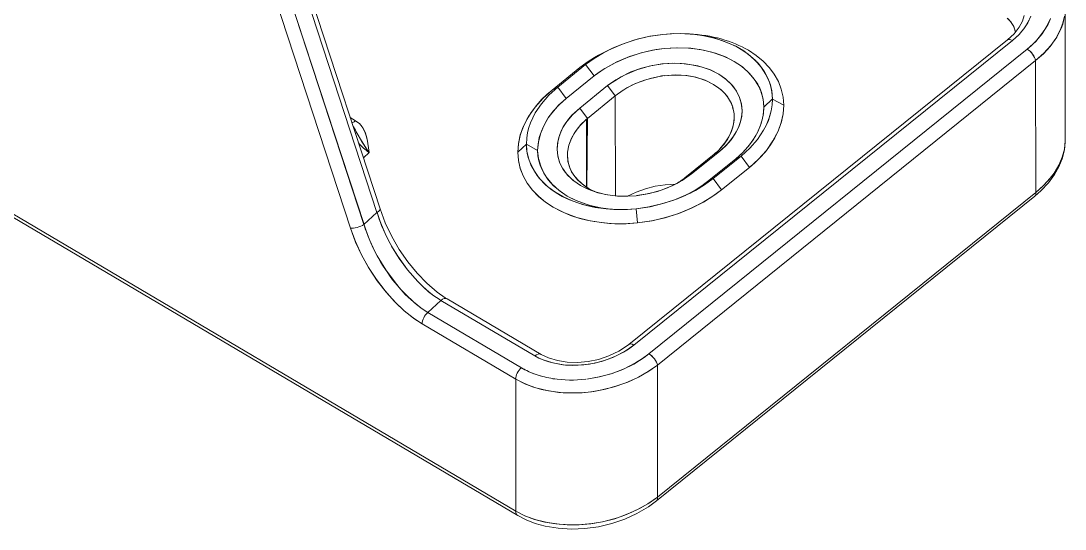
# Model space of a CAD drawing. Header units: inches. Extents: x 47316 to 59086, y 3141 to 11743.
# Drawn here: x 52923.77 to 52949.32, y 10062.53 to 10074.97 of the extents above; entities that cross this region are included whole.
import ezdxf

# ---------------------------------------------------------------- set-up
doc = ezdxf.new("R2010")
doc.units = ezdxf.units.IN
doc.header["$MEASUREMENT"] = 0

msp = doc.modelspace()

# ---------------------------------------------------------------- linework, layer by layer
at = {"color": 0, "lineweight": 15}
for p, q in [((52932.479, 10070.282), (52926.196, 10089.521)), ((52932.479, 10070.282), (52926.196, 10089.52)), ((52932.555, 10070.367), (52926.272, 10089.605)), ((52931.832, 10069.892), (52925.517, 10089.226)), ((52931.832, 10069.892), (52925.517, 10089.226)), ((52932.163, 10069.984), (52925.848, 10089.318)), ((52932.162, 10069.984), (52925.848, 10089.318)), ((52948.272, 10074.967), (52948.314, 10075.106)), ((52948.48, 10075.083), (52948.408, 10074.927)), ((52949.263, 10074.913), (52949.303, 10075.089)), ((52949.317, 10075.266), (52949.318, 10072.035)), ((52947.995, 10074.938), (52947.902, 10075.041)), ((52947.98, 10074.958), (52947.923, 10075.021)), ((52948.059, 10074.831), (52947.98, 10074.958)), ((52948.063, 10074.823), (52947.995, 10074.938)), ((52948.104, 10074.693), (52948.059, 10074.831)), ((52948.104, 10074.693), (52948.063, 10074.823)), ((52948.073, 10074.658), (52948.194, 10074.816)), ((52948.194, 10074.816), (52948.272, 10074.967)), ((52948.336, 10074.812), (52948.197, 10074.642)), ((52948.408, 10074.927), (52948.31, 10074.775)), ((52948.442, 10074.996), (52948.336, 10074.812)), ((52948.754, 10074.655), (52948.873, 10074.84)), ((52948.84, 10074.783), (52948.901, 10074.893)), ((52948.873, 10074.84), (52948.961, 10075.031)), ((52948.901, 10074.893), (52948.95, 10075.003)), ((52949.198, 10074.74), (52949.263, 10074.913)), ((52949.219, 10074.785), (52949.258, 10074.894)), ((52949.258, 10074.894), (52949.288, 10075.004)), ((52939.127, 10074.588), (52938.788, 10074.505)), ((52939.158, 10074.594), (52938.849, 10074.522)), ((52939.473, 10074.641), (52939.127, 10074.588)), ((52939.473, 10074.641), (52939.158, 10074.594)), ((52939.743, 10074.659), (52939.473, 10074.641)), ((52939.684, 10074.657), (52939.473, 10074.641)), ((52939.895, 10074.661), (52939.684, 10074.657)), ((52940.013, 10074.658), (52939.743, 10074.659)), ((52940.197, 10074.645), (52939.895, 10074.661)), ((52940.277, 10074.637), (52940.013, 10074.658)), ((52940.124, 10074.652), (52940.039, 10074.657)), ((52940.492, 10074.604), (52940.197, 10074.645)), ((52940.481, 10074.606), (52940.277, 10074.637)), ((52940.698, 10074.559), (52940.481, 10074.606)), ((52940.776, 10074.537), (52940.492, 10074.604)), ((52940.906, 10074.497), (52940.698, 10074.559)), ((52947.909, 10074.504), (52948.073, 10074.658)), ((52948.197, 10074.642), (52948.03, 10074.489)), ((52948.182, 10074.627), (52948.03, 10074.489)), ((52948.31, 10074.775), (52948.182, 10074.627)), ((52948.598, 10074.47), (52948.768, 10074.675)), ((52948.608, 10074.481), (52948.754, 10074.655)), ((52948.768, 10074.675), (52948.84, 10074.783)), ((52948.97, 10074.368), (52949.112, 10074.572)), ((52949.089, 10074.538), (52949.198, 10074.74)), ((52949.112, 10074.572), (52949.219, 10074.785)), ((52938.262, 10074.31), (52938.023, 10074.19)), ((52938.46, 10074.394), (52938.147, 10074.255)), ((52938.193, 10074.278), (52938.268, 10074.312)), ((52938.549, 10074.428), (52938.262, 10074.31)), ((52938.788, 10074.505), (52938.46, 10074.394)), ((52938.849, 10074.522), (52938.549, 10074.428)), ((52947.909, 10074.504), (52938.644, 10067.048)), ((52938.764, 10067.033), (52948.03, 10074.489)), ((52938.764, 10067.033), (52948.03, 10074.489)), ((52939.222, 10074.254), (52939.505, 10074.296)), ((52939.311, 10074.27), (52939.505, 10074.296)), ((52939.505, 10074.296), (52939.834, 10074.314)), ((52939.505, 10074.296), (52939.803, 10074.314)), ((52939.803, 10074.314), (52940.1, 10074.305)), ((52939.834, 10074.314), (52940.158, 10074.3)), ((52940.1, 10074.305), (52940.39, 10074.27)), ((52940.158, 10074.3), (52940.47, 10074.255)), ((52941.044, 10074.446), (52940.776, 10074.537)), ((52941.107, 10074.42), (52940.906, 10074.497)), ((52941.258, 10074.349), (52941.044, 10074.446)), ((52941.282, 10074.336), (52941.107, 10074.42)), ((52941.454, 10074.234), (52941.258, 10074.349)), ((52941.431, 10074.249), (52941.282, 10074.336)), ((52948.39, 10074.28), (52948.598, 10074.47)), ((52948.785, 10074.167), (52948.95, 10074.346)), ((52948.797, 10074.178), (52948.97, 10074.368)), ((52948.95, 10074.346), (52949.089, 10074.538)), ((52937.854, 10074.09), (52937.586, 10073.9)), ((52937.796, 10074.053), (52937.586, 10073.9)), ((52938.023, 10074.19), (52937.796, 10074.053)), ((52938.147, 10074.255), (52937.854, 10074.09)), ((52938.323, 10073.955), (52938.624, 10074.085)), ((52938.346, 10073.966), (52938.656, 10074.097)), ((52938.624, 10074.085), (52938.942, 10074.189)), ((52938.656, 10074.097), (52938.979, 10074.199)), ((52938.942, 10074.189), (52939.222, 10074.254)), ((52938.979, 10074.199), (52939.311, 10074.27)), ((52939.136, 10066.818), (52948.39, 10074.28)), ((52939.136, 10066.818), (52948.39, 10074.28)), ((52940.39, 10074.27), (52940.671, 10074.208)), ((52940.47, 10074.255), (52940.764, 10074.18)), ((52940.671, 10074.208), (52940.937, 10074.119)), ((52940.764, 10074.18), (52941.004, 10074.09)), ((52940.937, 10074.119), (52941.084, 10074.054)), ((52941.004, 10074.09), (52941.223, 10073.979)), ((52941.084, 10074.054), (52941.223, 10073.979)), ((52941.56, 10074.158), (52941.431, 10074.249)), ((52941.631, 10074.101), (52941.454, 10074.234)), ((52941.733, 10074.009), (52941.56, 10074.158)), ((52941.758, 10074.126), (52941.567, 10074.252)), ((52941.756, 10074.127), (52941.567, 10074.252)), ((52941.813, 10073.924), (52941.631, 10074.101)), ((52941.926, 10073.986), (52941.756, 10074.127)), ((52941.928, 10073.985), (52941.758, 10074.126)), ((52948.596, 10074.002), (52948.797, 10074.178)), ((52948.596, 10074.002), (52948.785, 10074.167)), ((52937.446, 10073.826), (52936.764, 10073.276)), ((52937.446, 10073.826), (52936.764, 10073.276)), ((52936.904, 10073.35), (52937.586, 10073.9)), ((52936.904, 10073.35), (52937.586, 10073.9)), ((52937.586, 10073.9), (52937.446, 10073.826)), ((52937.586, 10073.9), (52937.446, 10073.826)), ((52937.586, 10073.9), (52937.792, 10073.622)), ((52937.586, 10073.9), (52937.792, 10073.622)), ((52937.792, 10073.622), (52938.043, 10073.8)), ((52937.92, 10073.718), (52938.056, 10073.808)), ((52938.043, 10073.8), (52938.323, 10073.955)), ((52938.056, 10073.808), (52938.346, 10073.966)), ((52938.949, 10073.812), (52938.695, 10073.72)), ((52939.141, 10073.863), (52938.837, 10073.774)), ((52939.212, 10073.879), (52938.949, 10073.812)), ((52939.454, 10073.917), (52939.141, 10073.863)), ((52939.48, 10073.92), (52939.212, 10073.879)), ((52948.596, 10074.002), (52939.342, 10066.54)), ((52948.596, 10074.002), (52939.342, 10066.54)), ((52939.48, 10073.92), (52939.454, 10073.917)), ((52939.708, 10073.934), (52939.48, 10073.92)), ((52939.759, 10073.934), (52939.48, 10073.92)), ((52939.934, 10073.928), (52939.708, 10073.934)), ((52940.033, 10073.919), (52939.759, 10073.934)), ((52940.178, 10073.899), (52939.934, 10073.928)), ((52940.328, 10073.869), (52940.033, 10073.919)), ((52940.414, 10073.847), (52940.178, 10073.899)), ((52940.513, 10073.817), (52940.328, 10073.869)), ((52940.638, 10073.771), (52940.414, 10073.847)), ((52940.63, 10073.774), (52940.513, 10073.817)), ((52941.223, 10073.979), (52941.401, 10073.86)), ((52941.223, 10073.979), (52941.423, 10073.843)), ((52941.401, 10073.86), (52941.557, 10073.725)), ((52941.423, 10073.843), (52941.595, 10073.686)), ((52941.879, 10073.842), (52941.733, 10074.009)), ((52941.89, 10073.827), (52941.813, 10073.924)), ((52941.997, 10073.662), (52941.879, 10073.842)), ((52941.959, 10073.727), (52941.89, 10073.827)), ((52942.076, 10073.83), (52941.926, 10073.986)), ((52942.076, 10073.831), (52941.928, 10073.985)), ((52942.201, 10073.663), (52942.076, 10073.831)), ((52942.203, 10073.66), (52942.076, 10073.83)), ((52948.596, 10074.002), (52948.597, 10070.771)), ((52948.596, 10074.002), (52948.597, 10070.771)), ((52937.11, 10073.073), (52937.792, 10073.622)), ((52937.11, 10073.073), (52937.792, 10073.622)), ((52937.792, 10073.622), (52937.92, 10073.718)), ((52938.325, 10073.529), (52938.124, 10073.385)), ((52938.454, 10073.605), (52938.231, 10073.466)), ((52938.55, 10073.654), (52938.325, 10073.529)), ((52938.695, 10073.72), (52938.454, 10073.605)), ((52938.837, 10073.774), (52938.55, 10073.654)), ((52939.082, 10073.54), (52938.802, 10073.437)), ((52939.198, 10073.572), (52939.026, 10073.523)), ((52939.383, 10073.611), (52939.082, 10073.54)), ((52939.383, 10073.611), (52939.198, 10073.572)), ((52939.78, 10073.647), (52939.508, 10073.629)), ((52939.717, 10073.645), (52939.508, 10073.629)), ((52939.925, 10073.643), (52939.717, 10073.645)), ((52940.04, 10073.633), (52939.78, 10073.647)), ((52940.058, 10073.631), (52939.925, 10073.643)), ((52940.28, 10073.59), (52940.04, 10073.633)), ((52940.238, 10073.6), (52940.058, 10073.631)), ((52940.403, 10073.555), (52940.238, 10073.6)), ((52940.507, 10073.518), (52940.28, 10073.59)), ((52940.561, 10073.495), (52940.403, 10073.555)), ((52940.844, 10073.669), (52940.63, 10073.774)), ((52940.844, 10073.669), (52940.638, 10073.771)), ((52941.007, 10073.556), (52940.844, 10073.669)), ((52941.028, 10073.539), (52940.844, 10073.669)), ((52941.147, 10073.425), (52941.007, 10073.556)), ((52941.18, 10073.388), (52941.028, 10073.539)), ((52941.557, 10073.725), (52941.688, 10073.577)), ((52941.595, 10073.686), (52941.737, 10073.51)), ((52941.688, 10073.577), (52941.795, 10073.418)), ((52942.044, 10073.569), (52941.959, 10073.727)), ((52942.085, 10073.469), (52941.997, 10073.662)), ((52942.106, 10073.404), (52942.044, 10073.569)), ((52942.301, 10073.486), (52942.201, 10073.663)), ((52942.302, 10073.484), (52942.203, 10073.66)), ((52936.764, 10073.276), (52936.544, 10073.077)), ((52936.764, 10073.276), (52936.637, 10073.166)), ((52936.904, 10073.35), (52936.689, 10073.154)), ((52936.904, 10073.35), (52936.689, 10073.154)), ((52936.904, 10073.35), (52936.764, 10073.276)), ((52936.904, 10073.35), (52936.764, 10073.276)), ((52936.904, 10073.35), (52937.11, 10073.073)), ((52936.904, 10073.35), (52937.11, 10073.073)), ((52937.442, 10072.836), (52938.124, 10073.385)), ((52937.442, 10072.836), (52938.124, 10073.385)), ((52938.231, 10073.466), (52938.124, 10073.385)), ((52938.311, 10073.133), (52938.124, 10073.385)), ((52938.311, 10073.133), (52938.124, 10073.385)), ((52938.502, 10073.273), (52938.311, 10073.133)), ((52938.595, 10073.331), (52938.4, 10073.203)), ((52938.713, 10073.394), (52938.502, 10073.273)), ((52938.802, 10073.437), (52938.595, 10073.331)), ((52938.869, 10073.465), (52938.713, 10073.394)), ((52939.026, 10073.523), (52938.869, 10073.465)), ((52940.714, 10073.416), (52940.507, 10073.518)), ((52940.714, 10073.416), (52940.561, 10073.495)), ((52940.848, 10073.326), (52940.714, 10073.416)), ((52940.813, 10073.352), (52940.714, 10073.416)), ((52940.903, 10073.281), (52940.813, 10073.352)), ((52940.925, 10073.261), (52940.848, 10073.326)), ((52940.983, 10073.203), (52940.903, 10073.281)), ((52941.261, 10073.277), (52941.147, 10073.425)), ((52941.279, 10073.248), (52941.18, 10073.388)), ((52941.344, 10073.12), (52941.261, 10073.277)), ((52941.737, 10073.51), (52941.845, 10073.32)), ((52941.795, 10073.418), (52941.874, 10073.249)), ((52941.845, 10073.32), (52941.885, 10073.219)), ((52942.139, 10073.267), (52942.085, 10073.469)), ((52942.144, 10073.233), (52942.106, 10073.404)), ((52942.374, 10073.299), (52942.301, 10073.486)), ((52942.374, 10073.299), (52942.302, 10073.484)), ((52942.419, 10073.106), (52942.374, 10073.299)), ((52942.419, 10073.105), (52942.374, 10073.299)), ((52936.544, 10073.077), (52936.351, 10072.861)), ((52936.518, 10073.051), (52936.376, 10072.892)), ((52936.689, 10073.154), (52936.504, 10072.943)), ((52936.689, 10073.154), (52936.505, 10072.942)), ((52936.637, 10073.166), (52936.518, 10073.051)), ((52936.923, 10072.904), (52937.11, 10073.073)), ((52936.944, 10072.925), (52937.11, 10073.073)), ((52938.311, 10073.133), (52937.63, 10072.584)), ((52938.311, 10073.133), (52937.63, 10072.584)), ((52938.4, 10073.203), (52938.311, 10073.133)), ((52938.32, 10070.686), (52938.311, 10073.133)), ((52938.32, 10070.686), (52938.311, 10073.133)), ((52940.995, 10073.19), (52940.925, 10073.261)), ((52941.054, 10073.118), (52940.983, 10073.203)), ((52941.056, 10073.114), (52940.995, 10073.19)), ((52941.131, 10072.991), (52941.054, 10073.118)), ((52941.108, 10073.033), (52941.056, 10073.114)), ((52941.151, 10072.948), (52941.108, 10073.033)), ((52941.352, 10073.099), (52941.279, 10073.248)), ((52941.395, 10072.953), (52941.344, 10073.12)), ((52941.397, 10072.942), (52941.352, 10073.099)), ((52941.874, 10073.249), (52941.929, 10073.058)), ((52941.885, 10073.219), (52941.916, 10073.117)), ((52941.916, 10073.117), (52941.94, 10072.989)), ((52941.929, 10073.058), (52941.948, 10072.86)), ((52942.158, 10073.06), (52941.948, 10072.86)), ((52942.158, 10073.059), (52941.948, 10072.859)), ((52942.158, 10073.058), (52942.139, 10073.267)), ((52942.158, 10073.058), (52942.144, 10073.233)), ((52942.15, 10072.913), (52942.158, 10073.058)), ((52942.15, 10072.913), (52942.158, 10073.058)), ((52942.158, 10073.058), (52942.434, 10072.907)), ((52942.158, 10073.058), (52942.434, 10072.907)), ((52942.434, 10072.907), (52942.419, 10073.106)), ((52942.434, 10072.907), (52942.419, 10073.105)), ((52936.351, 10072.861), (52936.19, 10072.629)), ((52936.376, 10072.892), (52936.252, 10072.726)), ((52936.504, 10072.943), (52936.354, 10072.718)), ((52936.505, 10072.942), (52936.355, 10072.717)), ((52936.67, 10072.594), (52936.797, 10072.765)), ((52936.763, 10072.722), (52936.923, 10072.904)), ((52936.797, 10072.765), (52936.944, 10072.925)), ((52937.442, 10072.836), (52937.251, 10072.659)), ((52937.442, 10072.836), (52937.254, 10072.662)), ((52937.63, 10072.584), (52937.442, 10072.836)), ((52937.63, 10072.584), (52937.442, 10072.836)), ((52941.184, 10072.86), (52941.131, 10072.991)), ((52941.184, 10072.86), (52941.151, 10072.948)), ((52941.414, 10072.779), (52941.395, 10072.953)), ((52941.414, 10072.779), (52941.397, 10072.942)), ((52941.404, 10072.638), (52941.414, 10072.779)), ((52941.409, 10072.678), (52941.414, 10072.779)), ((52941.948, 10072.86), (52941.931, 10072.657)), ((52941.948, 10072.86), (52941.938, 10072.704)), ((52941.94, 10072.989), (52941.948, 10072.859)), ((52942.096, 10072.65), (52942.126, 10072.768)), ((52942.096, 10072.651), (52942.126, 10072.768)), ((52942.126, 10072.768), (52942.15, 10072.913)), ((52942.126, 10072.768), (52942.15, 10072.913)), ((52942.418, 10072.698), (52942.434, 10072.907)), ((52942.418, 10072.694), (52942.434, 10072.907)), ((52931.824, 10072.605), (52931.958, 10072.526)), ((52931.824, 10072.605), (52931.958, 10072.526)), ((52931.941, 10072.514), (52931.958, 10072.526)), ((52931.958, 10072.526), (52932.051, 10072.457)), ((52931.958, 10072.526), (52932.06, 10072.448)), ((52936.147, 10072.556), (52936.053, 10072.36)), ((52936.122, 10072.509), (52936.064, 10072.386)), ((52936.19, 10072.629), (52936.122, 10072.509)), ((52936.252, 10072.726), (52936.147, 10072.556)), ((52936.291, 10072.598), (52936.238, 10072.477)), ((52936.291, 10072.597), (52936.238, 10072.475)), ((52936.354, 10072.718), (52936.291, 10072.598)), ((52936.355, 10072.717), (52936.291, 10072.597)), ((52936.56, 10072.403), (52936.67, 10072.594)), ((52936.61, 10072.496), (52936.681, 10072.611)), ((52936.681, 10072.611), (52936.763, 10072.722)), ((52937.168, 10072.563), (52937.094, 10072.461)), ((52937.254, 10072.662), (52937.102, 10072.474)), ((52937.251, 10072.659), (52937.168, 10072.563)), ((52937.584, 10072.544), (52937.443, 10072.402)), ((52937.584, 10072.544), (52937.472, 10072.434)), ((52937.604, 10072.562), (52937.584, 10072.544)), ((52937.604, 10072.562), (52937.584, 10072.545)), ((52937.63, 10072.584), (52937.604, 10072.562)), ((52937.63, 10072.584), (52937.604, 10072.562)), ((52937.61, 10070.896), (52937.604, 10072.562)), ((52937.61, 10070.896), (52937.604, 10072.562)), ((52937.619, 10070.89), (52937.63, 10072.584)), ((52937.619, 10070.89), (52937.63, 10072.584)), ((52941.188, 10072.371), (52941.218, 10072.542)), ((52941.211, 10072.485), (52941.221, 10072.624)), ((52941.218, 10072.542), (52941.221, 10072.624)), ((52941.368, 10072.481), (52941.394, 10072.583)), ((52941.374, 10072.498), (52941.404, 10072.638)), ((52941.394, 10072.583), (52941.409, 10072.678)), ((52941.908, 10072.547), (52941.858, 10072.391)), ((52941.931, 10072.657), (52941.881, 10072.455)), ((52941.938, 10072.704), (52941.908, 10072.547)), ((52942.002, 10072.411), (52942.055, 10072.533)), ((52942.003, 10072.413), (52942.056, 10072.534)), ((52942.055, 10072.533), (52942.096, 10072.65)), ((52942.056, 10072.534), (52942.096, 10072.651)), ((52942.371, 10072.482), (52942.418, 10072.694)), ((52942.376, 10072.498), (52942.418, 10072.698)), ((52931.908, 10072.378), (52931.884, 10072.422)), ((52931.995, 10072.215), (52931.907, 10072.379)), ((52932.051, 10072.457), (52932.122, 10072.375)), ((52932.06, 10072.448), (52932.136, 10072.353)), ((52932.122, 10072.375), (52932.186, 10072.258)), ((52932.136, 10072.353), (52932.19, 10072.249)), ((52932.186, 10072.258), (52932.227, 10072.134)), ((52936.053, 10072.36), (52935.984, 10072.162)), ((52936.064, 10072.386), (52935.988, 10072.178)), ((52936.198, 10072.36), (52936.167, 10072.242)), ((52936.198, 10072.359), (52936.167, 10072.242)), ((52936.238, 10072.477), (52936.198, 10072.36)), ((52936.238, 10072.475), (52936.198, 10072.359)), ((52936.452, 10072.112), (52936.502, 10072.269)), ((52936.479, 10072.205), (52936.56, 10072.403)), ((52936.502, 10072.269), (52936.551, 10072.383)), ((52936.551, 10072.383), (52936.61, 10072.496)), ((52936.989, 10072.275), (52936.936, 10072.139)), ((52937.03, 10072.357), (52936.977, 10072.25)), ((52937.04, 10072.375), (52936.989, 10072.275)), ((52937.094, 10072.461), (52937.03, 10072.357)), ((52937.102, 10072.474), (52937.04, 10072.375)), ((52937.327, 10072.252), (52937.237, 10072.092)), ((52937.378, 10072.323), (52937.304, 10072.215)), ((52937.443, 10072.402), (52937.327, 10072.252)), ((52937.472, 10072.434), (52937.378, 10072.323)), ((52941.133, 10072.218), (52941.181, 10072.349)), ((52941.146, 10072.249), (52941.188, 10072.371)), ((52941.181, 10072.349), (52941.211, 10072.485)), ((52941.207, 10072.149), (52941.271, 10072.253)), ((52941.251, 10072.218), (52941.332, 10072.38)), ((52941.271, 10072.253), (52941.324, 10072.36)), ((52941.324, 10072.36), (52941.374, 10072.498)), ((52941.332, 10072.38), (52941.368, 10072.481)), ((52941.799, 10072.256), (52941.689, 10072.065)), ((52941.809, 10072.276), (52941.75, 10072.163)), ((52941.789, 10072.068), (52941.94, 10072.293)), ((52941.789, 10072.067), (52941.939, 10072.292)), ((52941.881, 10072.455), (52941.799, 10072.256)), ((52941.858, 10072.391), (52941.809, 10072.276)), ((52941.939, 10072.292), (52942.002, 10072.411)), ((52941.94, 10072.293), (52942.003, 10072.413)), ((52942.17, 10072.03), (52942.296, 10072.274)), ((52942.213, 10072.104), (52942.307, 10072.299)), ((52942.296, 10072.274), (52942.371, 10072.482)), ((52942.307, 10072.299), (52942.376, 10072.498)), ((52932.098, 10072.031), (52931.995, 10072.215)), ((52932.102, 10072.024), (52931.996, 10072.216)), ((52932.243, 10071.812), (52932.098, 10072.031)), ((52932.242, 10071.812), (52932.102, 10072.024)), ((52932.19, 10072.249), (52932.225, 10072.14)), ((52932.225, 10072.14), (52932.242, 10072.067)), ((52932.227, 10072.134), (52932.25, 10072.023)), ((52932.242, 10072.067), (52932.266, 10071.917)), ((52932.25, 10072.023), (52932.29, 10071.752)), ((52935.984, 10072.162), (52935.941, 10071.962)), ((52935.988, 10072.178), (52935.942, 10071.966)), ((52936.144, 10072.097), (52936.136, 10071.953)), ((52936.144, 10072.097), (52936.136, 10071.953)), ((52936.167, 10072.242), (52936.144, 10072.097)), ((52936.167, 10072.242), (52936.144, 10072.097)), ((52936.412, 10071.8), (52936.429, 10072.003)), ((52936.422, 10071.956), (52936.452, 10072.112)), ((52936.429, 10072.003), (52936.479, 10072.205)), ((52936.902, 10072.002), (52936.887, 10071.831)), ((52936.927, 10072.112), (52936.897, 10071.972)), ((52936.936, 10072.139), (52936.902, 10072.002)), ((52936.977, 10072.25), (52936.927, 10072.112)), ((52937.237, 10072.092), (52937.175, 10071.925)), ((52937.241, 10072.1), (52937.177, 10071.93)), ((52937.304, 10072.215), (52937.241, 10072.1)), ((52940.974, 10071.956), (52941.063, 10072.086)), ((52940.993, 10071.982), (52941.091, 10072.134)), ((52941.013, 10071.913), (52941.144, 10072.062)), ((52941.05, 10071.951), (52941.133, 10072.048)), ((52941.063, 10072.086), (52941.133, 10072.218)), ((52941.091, 10072.134), (52941.146, 10072.249)), ((52941.133, 10072.048), (52941.207, 10072.149)), ((52941.144, 10072.062), (52941.251, 10072.218)), ((52941.689, 10072.065), (52941.563, 10071.895)), ((52941.678, 10072.049), (52941.597, 10071.937)), ((52941.605, 10071.856), (52941.789, 10072.068)), ((52941.605, 10071.856), (52941.789, 10072.067)), ((52941.75, 10072.163), (52941.678, 10072.049)), ((52942.009, 10071.799), (52942.17, 10072.03)), ((52942.108, 10071.934), (52942.213, 10072.104)), ((52949.318, 10072.035), (52949.299, 10071.833)), ((52949.318, 10072.035), (52949.299, 10071.817)), ((52949.318, 10072.035), (52949.307, 10071.878)), ((52932.29, 10071.752), (52932.147, 10071.617)), ((52932.29, 10071.752), (52932.147, 10071.617)), ((52932.29, 10071.752), (52932.243, 10071.812)), ((52932.266, 10071.917), (52932.29, 10071.752)), ((52935.942, 10071.966), (52935.926, 10071.753)), ((52935.941, 10071.962), (52935.926, 10071.753)), ((52936.136, 10071.953), (52935.926, 10071.753)), ((52936.136, 10071.953), (52935.926, 10071.753)), ((52935.926, 10071.753), (52935.941, 10071.554)), ((52935.926, 10071.753), (52935.941, 10071.554)), ((52936.136, 10071.953), (52936.149, 10071.779)), ((52936.136, 10071.952), (52936.141, 10071.841)), ((52936.136, 10071.951), (52936.412, 10071.8)), ((52936.136, 10071.951), (52936.412, 10071.8)), ((52936.141, 10071.841), (52936.157, 10071.731)), ((52936.149, 10071.779), (52936.187, 10071.609)), ((52936.412, 10071.8), (52936.422, 10071.956)), ((52936.431, 10071.602), (52936.412, 10071.8)), ((52936.42, 10071.67), (52936.412, 10071.8)), ((52936.897, 10071.972), (52936.887, 10071.831)), ((52936.887, 10071.831), (52936.906, 10071.658)), ((52936.887, 10071.831), (52936.903, 10071.669)), ((52937.177, 10071.93), (52937.144, 10071.756)), ((52937.175, 10071.925), (52937.144, 10071.756)), ((52940.859, 10071.775), (52940.177, 10071.225)), ((52940.859, 10071.775), (52940.177, 10071.225)), ((52940.732, 10071.707), (52940.837, 10071.763)), ((52940.732, 10071.707), (52940.837, 10071.763)), ((52940.837, 10071.763), (52940.859, 10071.775)), ((52940.837, 10071.763), (52940.859, 10071.775)), ((52940.859, 10071.775), (52941.05, 10071.951)), ((52940.859, 10071.775), (52941.013, 10071.913)), ((52940.865, 10071.831), (52940.993, 10071.982)), ((52940.865, 10071.831), (52940.974, 10071.956)), ((52941.437, 10071.756), (52941.25, 10071.587)), ((52941.39, 10071.66), (52941.605, 10071.856)), ((52941.39, 10071.66), (52941.605, 10071.856)), ((52941.563, 10071.895), (52941.416, 10071.735)), ((52941.597, 10071.937), (52941.437, 10071.756)), ((52941.816, 10071.583), (52942.009, 10071.799)), ((52941.842, 10071.609), (52941.984, 10071.768)), ((52941.984, 10071.768), (52942.108, 10071.934)), ((52949.299, 10071.817), (52949.243, 10071.593)), ((52949.299, 10071.833), (52949.247, 10071.631)), ((52949.307, 10071.878), (52949.276, 10071.721)), ((52935.941, 10071.554), (52935.986, 10071.36)), ((52935.941, 10071.554), (52935.986, 10071.361)), ((52936.157, 10071.731), (52936.183, 10071.622)), ((52936.183, 10071.622), (52936.218, 10071.516)), ((52936.187, 10071.609), (52936.248, 10071.445)), ((52936.218, 10071.516), (52936.317, 10071.312)), ((52936.444, 10071.543), (52936.42, 10071.67)), ((52936.486, 10071.41), (52936.431, 10071.602)), ((52936.475, 10071.44), (52936.444, 10071.543)), ((52936.903, 10071.669), (52936.949, 10071.512)), ((52936.906, 10071.658), (52936.957, 10071.491)), ((52936.949, 10071.512), (52937.022, 10071.362)), ((52936.957, 10071.491), (52937.04, 10071.334)), ((52937.141, 10071.672), (52937.158, 10071.509)), ((52937.141, 10071.672), (52937.154, 10071.529)), ((52937.154, 10071.529), (52937.189, 10071.399)), ((52937.158, 10071.509), (52937.208, 10071.351)), ((52940.05, 10071.157), (52940.732, 10071.707)), ((52940.05, 10071.157), (52940.732, 10071.707)), ((52941.25, 10071.587), (52940.568, 10071.037)), ((52941.25, 10071.587), (52940.568, 10071.037)), ((52941.39, 10071.66), (52940.708, 10071.111)), ((52941.39, 10071.66), (52940.708, 10071.111)), ((52941.416, 10071.735), (52941.25, 10071.587)), ((52941.39, 10071.66), (52941.25, 10071.587)), ((52941.39, 10071.66), (52941.25, 10071.587)), ((52941.39, 10071.66), (52941.596, 10071.383)), ((52941.39, 10071.66), (52941.596, 10071.383)), ((52941.596, 10071.383), (52941.816, 10071.583)), ((52941.596, 10071.383), (52941.723, 10071.494)), ((52941.723, 10071.494), (52941.842, 10071.609)), ((52949.247, 10071.631), (52949.162, 10071.435)), ((52949.243, 10071.593), (52949.162, 10071.396)), ((52949.224, 10071.565), (52949.174, 10071.453)), ((52949.276, 10071.721), (52949.224, 10071.565)), ((52935.986, 10071.361), (52936.058, 10071.175)), ((52935.986, 10071.36), (52936.059, 10071.174)), ((52936.248, 10071.445), (52936.332, 10071.288)), ((52936.317, 10071.312), (52936.451, 10071.122)), ((52936.332, 10071.288), (52936.4, 10071.188)), ((52936.515, 10071.34), (52936.475, 10071.44)), ((52936.565, 10071.242), (52936.486, 10071.41)), ((52936.623, 10071.149), (52936.515, 10071.34)), ((52936.671, 10071.082), (52936.565, 10071.242)), ((52937.022, 10071.362), (52937.121, 10071.223)), ((52937.04, 10071.334), (52937.154, 10071.185)), ((52937.189, 10071.399), (52937.243, 10071.277)), ((52937.208, 10071.351), (52937.289, 10071.202)), ((52937.243, 10071.277), (52937.321, 10071.157)), ((52940.914, 10070.834), (52941.596, 10071.383)), ((52940.914, 10070.834), (52941.596, 10071.383)), ((52949.049, 10071.246), (52948.918, 10071.077)), ((52949.113, 10071.343), (52949.039, 10071.229)), ((52949.162, 10071.435), (52949.049, 10071.246)), ((52949.162, 10071.396), (52949.058, 10071.211)), ((52949.174, 10071.453), (52949.113, 10071.343)), ((52935.874, 10062.968), (52921.956, 10071.2)), ((52935.874, 10062.968), (52921.956, 10071.2)), ((52935.923, 10062.858), (52922.005, 10071.09)), ((52936.058, 10071.175), (52936.157, 10070.999)), ((52936.059, 10071.174), (52936.159, 10070.996)), ((52936.157, 10070.999), (52936.284, 10070.829)), ((52936.159, 10070.996), (52936.284, 10070.828)), ((52936.4, 10071.188), (52936.476, 10071.092)), ((52936.451, 10071.122), (52936.616, 10070.949)), ((52936.476, 10071.092), (52936.654, 10070.916)), ((52936.765, 10070.974), (52936.623, 10071.149)), ((52936.803, 10070.934), (52936.671, 10071.082)), ((52936.937, 10070.817), (52936.765, 10070.974)), ((52937.121, 10071.223), (52937.272, 10071.072)), ((52937.154, 10071.185), (52937.294, 10071.054)), ((52937.272, 10071.072), (52937.457, 10070.941)), ((52937.289, 10071.202), (52937.399, 10071.067)), ((52937.294, 10071.054), (52937.457, 10070.941)), ((52937.321, 10071.157), (52937.388, 10071.079)), ((52937.388, 10071.079), (52937.508, 10070.969)), ((52937.399, 10071.067), (52937.556, 10070.933)), ((52939.591, 10070.884), (52939.82, 10070.991)), ((52939.699, 10070.932), (52939.951, 10071.065)), ((52939.82, 10070.991), (52940.008, 10071.101)), ((52939.951, 10071.065), (52940.178, 10071.225)), ((52940.008, 10071.101), (52940.177, 10071.225)), ((52940.05, 10071.157), (52940.177, 10071.225)), ((52940.051, 10071.157), (52940.178, 10071.225)), ((52940.44, 10070.92), (52940.708, 10071.111)), ((52940.497, 10070.958), (52940.708, 10071.111)), ((52940.708, 10071.111), (52940.568, 10071.037)), ((52940.708, 10071.111), (52940.568, 10071.037)), ((52940.708, 10071.111), (52940.914, 10070.834)), ((52940.708, 10071.111), (52940.914, 10070.834)), ((52948.909, 10071.007), (52948.72, 10070.807)), ((52948.918, 10071.077), (52948.767, 10070.918)), ((52948.955, 10071.118), (52948.788, 10070.938)), ((52949.058, 10071.211), (52948.909, 10071.007)), ((52949.039, 10071.229), (52948.955, 10071.118)), ((52936.284, 10070.829), (52936.433, 10070.673)), ((52936.284, 10070.828), (52936.432, 10070.675)), ((52936.616, 10070.949), (52936.736, 10070.85)), ((52936.654, 10070.916), (52936.829, 10070.783)), ((52936.736, 10070.85), (52936.865, 10070.76)), ((52936.959, 10070.8), (52936.803, 10070.934)), ((52936.829, 10070.783), (52937.024, 10070.668)), ((52936.865, 10070.76), (52937.015, 10070.672)), ((52937.137, 10070.68), (52936.937, 10070.817)), ((52937.137, 10070.68), (52936.959, 10070.8)), ((52937.457, 10070.941), (52937.663, 10070.84)), ((52937.457, 10070.941), (52937.622, 10070.857)), ((52937.508, 10070.969), (52937.646, 10070.874)), ((52937.556, 10070.933), (52937.646, 10070.874)), ((52937.622, 10070.857), (52937.85, 10070.774)), ((52937.663, 10070.84), (52937.887, 10070.763)), ((52937.85, 10070.774), (52938.072, 10070.72)), ((52937.887, 10070.763), (52938.123, 10070.711)), ((52938.072, 10070.72), (52938.246, 10070.693)), ((52938.824, 10070.78), (52938.609, 10070.677)), ((52938.823, 10070.779), (52938.609, 10070.677)), ((52938.821, 10070.69), (52939.148, 10070.744)), ((52939.05, 10070.861), (52938.823, 10070.779)), ((52939.051, 10070.861), (52938.824, 10070.78)), ((52938.837, 10070.692), (52939.095, 10070.733)), ((52939.289, 10070.921), (52939.05, 10070.861)), ((52939.289, 10070.921), (52939.051, 10070.861)), ((52939.095, 10070.733), (52939.348, 10070.797)), ((52939.148, 10070.744), (52939.43, 10070.824)), ((52939.533, 10070.957), (52939.289, 10070.921)), ((52939.532, 10070.957), (52939.289, 10070.921)), ((52948.597, 10070.771), (52939.342, 10063.309)), ((52948.597, 10070.771), (52939.342, 10063.309)), ((52939.348, 10070.797), (52939.591, 10070.884)), ((52939.43, 10070.824), (52939.699, 10070.932)), ((52939.776, 10070.969), (52939.532, 10070.957)), ((52939.776, 10070.969), (52939.533, 10070.957)), ((52939.834, 10070.615), (52940.147, 10070.755)), ((52940.032, 10070.701), (52940.271, 10070.821)), ((52940.147, 10070.755), (52940.44, 10070.92)), ((52940.271, 10070.821), (52940.497, 10070.958)), ((52940.698, 10070.676), (52940.914, 10070.834)), ((52940.748, 10070.71), (52940.914, 10070.834)), ((52948.72, 10070.807), (52948.577, 10070.682)), ((52948.788, 10070.938), (52948.597, 10070.771)), ((52948.767, 10070.918), (52948.597, 10070.771)), ((52936.432, 10070.675), (52936.602, 10070.534)), ((52936.433, 10070.673), (52936.604, 10070.532)), ((52936.602, 10070.534), (52936.792, 10070.408)), ((52936.604, 10070.532), (52936.792, 10070.408)), ((52937.015, 10070.672), (52937.19, 10070.589)), ((52937.024, 10070.668), (52937.237, 10070.569)), ((52937.356, 10070.569), (52937.137, 10070.68)), ((52937.261, 10070.613), (52937.137, 10070.68)), ((52937.19, 10070.589), (52937.393, 10070.512)), ((52937.237, 10070.569), (52937.508, 10070.476)), ((52937.391, 10070.554), (52937.261, 10070.613)), ((52937.596, 10070.479), (52937.356, 10070.569)), ((52937.668, 10070.458), (52937.391, 10070.554)), ((52937.393, 10070.512), (52937.603, 10070.451)), ((52937.508, 10070.476), (52937.796, 10070.408)), ((52937.753, 10070.435), (52937.596, 10070.479)), ((52938.123, 10070.711), (52938.367, 10070.682)), ((52938.246, 10070.693), (52938.425, 10070.679)), ((52938.367, 10070.682), (52938.593, 10070.677)), ((52938.425, 10070.679), (52938.622, 10070.677)), ((52938.593, 10070.677), (52938.821, 10070.69)), ((52938.622, 10070.677), (52938.821, 10070.69)), ((52938.821, 10070.69), (52938.837, 10070.692)), ((52939.136, 10070.416), (52939.445, 10070.488)), ((52939.167, 10070.421), (52939.506, 10070.504)), ((52948.577, 10070.682), (52939.323, 10063.22)), ((52939.445, 10070.488), (52939.745, 10070.583)), ((52939.506, 10070.504), (52939.834, 10070.615)), ((52939.745, 10070.583), (52940.032, 10070.701)), ((52939.951, 10070.664), (52939.931, 10070.655)), ((52939.951, 10070.664), (52939.931, 10070.655)), ((52939.951, 10070.664), (52940.027, 10070.699)), ((52940.168, 10070.382), (52940.467, 10070.534)), ((52940.173, 10070.384), (52940.465, 10070.533)), ((52940.465, 10070.533), (52940.698, 10070.676)), ((52940.467, 10070.534), (52940.748, 10070.71)), ((52932.162, 10069.984), (52932.479, 10070.282)), ((52932.162, 10069.984), (52932.479, 10070.282)), ((52932.592, 10069.964), (52932.481, 10070.275)), ((52932.534, 10070.116), (52932.481, 10070.275)), ((52932.555, 10070.367), (52932.684, 10070.025)), ((52936.792, 10070.408), (52937.067, 10070.268)), ((52936.792, 10070.408), (52936.996, 10070.3)), ((52936.996, 10070.3), (52937.213, 10070.209)), ((52937.067, 10070.268), (52937.369, 10070.156)), ((52937.213, 10070.209), (52937.441, 10070.135)), ((52937.603, 10070.451), (52937.817, 10070.405)), ((52937.96, 10070.391), (52937.668, 10070.458)), ((52937.916, 10070.399), (52937.753, 10070.435)), ((52937.796, 10070.408), (52938.094, 10070.366)), ((52937.817, 10070.405), (52938.02, 10070.374)), ((52938.088, 10070.372), (52937.916, 10070.399)), ((52938.263, 10070.354), (52937.96, 10070.391)), ((52938.02, 10070.374), (52938.283, 10070.353)), ((52938.263, 10070.354), (52938.088, 10070.372)), ((52938.094, 10070.366), (52938.399, 10070.35)), ((52938.283, 10070.353), (52938.551, 10070.351)), ((52938.399, 10070.35), (52938.61, 10070.354)), ((52938.551, 10070.351), (52938.821, 10070.369)), ((52938.61, 10070.354), (52938.821, 10070.369)), ((52938.821, 10070.369), (52939.167, 10070.421)), ((52938.821, 10070.369), (52939.136, 10070.416)), ((52938.821, 10070.369), (52938.857, 10070.025)), ((52938.821, 10070.369), (52938.857, 10070.025)), ((52939.529, 10070.152), (52939.854, 10070.254)), ((52939.542, 10070.155), (52939.864, 10070.258)), ((52939.854, 10070.254), (52940.168, 10070.382)), ((52939.864, 10070.258), (52940.173, 10070.384)), ((52932.164, 10069.978), (52932.229, 10069.785)), ((52932.672, 10069.779), (52932.534, 10070.116)), ((52932.677, 10069.767), (52932.592, 10069.964)), ((52932.684, 10070.025), (52932.842, 10069.691)), ((52937.369, 10070.156), (52937.693, 10070.074)), ((52937.441, 10070.135), (52937.618, 10070.091)), ((52937.618, 10070.091), (52937.798, 10070.055)), ((52937.693, 10070.074), (52938.035, 10070.022)), ((52937.798, 10070.055), (52938.168, 10070.011)), ((52938.035, 10070.022), (52938.304, 10070.004)), ((52938.168, 10070.011), (52938.511, 10070.003)), ((52938.304, 10070.004), (52938.579, 10070.005)), ((52938.511, 10070.003), (52938.857, 10070.025)), ((52938.579, 10070.005), (52938.857, 10070.025)), ((52938.857, 10070.025), (52939.21, 10070.078)), ((52938.857, 10070.025), (52939.196, 10070.075)), ((52939.196, 10070.075), (52939.529, 10070.152)), ((52939.21, 10070.078), (52939.542, 10070.155)), ((52931.832, 10069.892), (52931.953, 10069.566)), ((52931.832, 10069.892), (52931.958, 10069.554)), ((52932.229, 10069.785), (52932.304, 10069.596)), ((52932.838, 10069.458), (52932.672, 10069.779)), ((52932.772, 10069.575), (52932.677, 10069.767)), ((52931.953, 10069.566), (52932.101, 10069.245)), ((52931.958, 10069.554), (52932.111, 10069.225)), ((52932.304, 10069.596), (52932.391, 10069.405)), ((52932.875, 10069.389), (52932.772, 10069.575)), ((52933.024, 10069.156), (52932.838, 10069.458)), ((52932.842, 10069.691), (52933.027, 10069.371)), ((52932.101, 10069.245), (52932.274, 10068.933)), ((52932.111, 10069.225), (52932.288, 10068.909)), ((52932.391, 10069.405), (52932.487, 10069.219)), ((52932.487, 10069.219), (52932.697, 10068.871)), ((52932.987, 10069.21), (52932.875, 10069.389)), ((52933.226, 10068.877), (52932.987, 10069.21)), ((52933.027, 10069.371), (52933.235, 10069.069)), ((52932.274, 10068.933), (52932.467, 10068.636)), ((52933.227, 10068.879), (52933.024, 10069.156)), ((52933.235, 10069.069), (52933.461, 10068.792)), ((52932.288, 10068.909), (52932.487, 10068.608)), ((52932.697, 10068.871), (52932.93, 10068.555)), ((52933.481, 10068.586), (52933.226, 10068.877)), ((52933.481, 10068.588), (52933.227, 10068.879)), ((52933.461, 10068.792), (52933.701, 10068.545)), ((52932.467, 10068.636), (52932.678, 10068.359)), ((52932.487, 10068.608), (52932.706, 10068.325)), ((52932.926, 10068.554), (52933.173, 10068.275)), ((52932.93, 10068.555), (52933.059, 10068.402)), ((52932.999, 10068.466), (52933.008, 10068.46)), ((52932.999, 10068.466), (52933.008, 10068.46)), ((52933.613, 10068.457), (52933.481, 10068.588)), ((52933.613, 10068.456), (52933.481, 10068.586)), ((52933.746, 10068.34), (52933.613, 10068.457)), ((52933.745, 10068.34), (52933.613, 10068.456)), ((52933.701, 10068.545), (52933.951, 10068.332)), ((52932.678, 10068.359), (52932.904, 10068.105)), ((52932.706, 10068.325), (52932.944, 10068.064)), ((52933.059, 10068.402), (52933.192, 10068.26)), ((52933.157, 10068.291), (52933.167, 10068.286)), ((52933.173, 10068.275), (52933.306, 10068.147)), ((52933.192, 10068.26), (52933.371, 10068.092)), ((52933.875, 10068.239), (52933.745, 10068.34)), ((52933.875, 10068.239), (52933.746, 10068.34)), ((52934.001, 10068.153), (52933.875, 10068.239)), ((52934.001, 10068.153), (52933.875, 10068.239)), ((52933.951, 10068.332), (52934.151, 10068.193)), ((52934.151, 10068.193), (52934.2, 10068.163)), ((52936.498, 10066.804), (52934.2, 10068.163)), ((52932.904, 10068.105), (52933.141, 10067.878)), ((52932.944, 10068.064), (52933.148, 10067.872)), ((52933.306, 10068.147), (52933.444, 10068.029)), ((52933.371, 10068.092), (52933.55, 10067.947)), ((52933.444, 10068.029), (52933.583, 10067.923)), ((52933.55, 10067.947), (52933.726, 10067.83)), ((52933.583, 10067.923), (52933.726, 10067.83)), ((52934.042, 10068.128), (52933.726, 10067.83)), ((52934.042, 10068.128), (52933.726, 10067.83)), ((52934.042, 10068.128), (52934.001, 10068.153)), ((52934.042, 10068.128), (52934.001, 10068.153)), ((52936.34, 10066.768), (52934.042, 10068.128)), ((52936.34, 10066.768), (52934.042, 10068.128)), ((52933.141, 10067.878), (52933.386, 10067.683)), ((52933.148, 10067.872), (52933.362, 10067.7)), ((52933.362, 10067.7), (52933.585, 10067.553)), ((52933.386, 10067.683), (52933.585, 10067.553)), ((52933.726, 10067.83), (52936.014, 10066.476)), ((52933.726, 10067.83), (52936.014, 10066.476)), ((52933.585, 10067.553), (52935.874, 10066.199)), ((52933.585, 10067.553), (52935.874, 10066.199)), ((52938.398, 10066.883), (52938.587, 10067.005)), ((52938.513, 10066.861), (52938.633, 10066.936)), ((52938.553, 10066.885), (52938.764, 10067.033)), ((52938.587, 10067.005), (52938.644, 10067.048)), ((52938.633, 10066.936), (52938.764, 10067.033)), ((52936.34, 10066.768), (52936.446, 10066.712)), ((52936.34, 10066.768), (52936.442, 10066.714)), ((52936.442, 10066.714), (52936.55, 10066.667)), ((52936.446, 10066.712), (52936.56, 10066.663)), ((52936.498, 10066.804), (52936.681, 10066.716)), ((52936.55, 10066.667), (52936.781, 10066.595)), ((52936.56, 10066.663), (52936.687, 10066.62)), ((52936.681, 10066.716), (52936.896, 10066.651)), ((52936.896, 10066.651), (52937.133, 10066.614)), ((52937.644, 10066.629), (52937.901, 10066.683)), ((52937.68, 10066.568), (52937.971, 10066.633)), ((52937.81, 10066.593), (52938.072, 10066.664)), ((52937.901, 10066.683), (52938.155, 10066.768)), ((52937.971, 10066.633), (52938.252, 10066.732)), ((52938.072, 10066.664), (52938.32, 10066.762)), ((52938.155, 10066.768), (52938.398, 10066.883)), ((52938.252, 10066.732), (52938.513, 10066.861)), ((52938.32, 10066.762), (52938.553, 10066.885)), ((52938.763, 10066.569), (52939.014, 10066.725)), ((52938.806, 10066.594), (52938.978, 10066.701)), ((52938.978, 10066.701), (52939.136, 10066.818)), ((52939.014, 10066.725), (52939.136, 10066.818)), ((52936.687, 10066.62), (52936.82, 10066.586)), ((52936.781, 10066.595), (52937.024, 10066.552)), ((52936.82, 10066.586), (52937.096, 10066.544)), ((52937.024, 10066.552), (52937.275, 10066.536)), ((52937.096, 10066.544), (52937.387, 10066.538)), ((52937.133, 10066.614), (52937.385, 10066.606)), ((52937.275, 10066.536), (52937.544, 10066.549)), ((52937.385, 10066.606), (52937.644, 10066.629)), ((52937.387, 10066.538), (52937.68, 10066.568)), ((52937.544, 10066.549), (52937.81, 10066.593)), ((52938.208, 10066.331), (52938.493, 10066.437)), ((52938.237, 10066.34), (52938.531, 10066.454)), ((52938.493, 10066.437), (52938.763, 10066.569)), ((52938.531, 10066.454), (52938.806, 10066.594)), ((52938.848, 10066.23), (52939.106, 10066.375)), ((52938.877, 10066.246), (52939.119, 10066.383)), ((52939.106, 10066.375), (52939.342, 10066.54)), ((52939.119, 10066.383), (52939.342, 10066.54)), ((52939.342, 10063.309), (52939.342, 10066.54)), ((52939.342, 10063.309), (52939.342, 10066.54)), ((52935.874, 10062.968), (52935.874, 10066.199)), ((52935.874, 10066.199), (52935.874, 10062.968)), ((52935.877, 10066.197), (52936.112, 10066.078)), ((52935.877, 10066.197), (52936.074, 10066.096)), ((52937.613, 10066.2), (52937.928, 10066.255)), ((52937.613, 10066.2), (52937.913, 10066.251)), ((52937.913, 10066.251), (52938.208, 10066.331)), ((52937.928, 10066.255), (52938.237, 10066.34)), ((52938.353, 10066.031), (52938.621, 10066.128)), ((52938.572, 10066.107), (52938.848, 10066.23)), ((52938.621, 10066.128), (52938.877, 10066.246)), ((52936.074, 10066.096), (52936.285, 10066.013)), ((52936.112, 10066.078), (52936.368, 10065.985)), ((52936.285, 10066.013), (52936.507, 10065.948)), ((52936.368, 10065.985), (52936.641, 10065.917)), ((52936.507, 10065.948), (52936.677, 10065.912)), ((52936.641, 10065.917), (52936.926, 10065.875)), ((52936.677, 10065.912), (52936.852, 10065.885)), ((52936.852, 10065.885), (52937.032, 10065.867)), ((52936.926, 10065.875), (52937.218, 10065.859)), ((52937.032, 10065.867), (52937.214, 10065.86)), ((52937.214, 10065.86), (52937.502, 10065.867)), ((52937.218, 10065.859), (52937.473, 10065.865)), ((52937.473, 10065.865), (52937.728, 10065.89)), ((52937.502, 10065.867), (52937.79, 10065.899)), ((52937.728, 10065.89), (52937.982, 10065.933)), ((52937.79, 10065.899), (52938.074, 10065.954)), ((52937.982, 10065.933), (52938.281, 10066.008)), ((52938.074, 10065.954), (52938.353, 10066.031)), ((52938.281, 10066.008), (52938.572, 10066.107)), ((52939.342, 10063.309), (52939.109, 10063.145)), ((52939.342, 10063.309), (52939.146, 10063.17)), ((52939.12, 10063.072), (52938.841, 10062.909)), ((52939.109, 10063.145), (52938.854, 10063.002)), ((52939.146, 10063.17), (52938.936, 10063.046)), ((52939.323, 10063.22), (52939.12, 10063.072)), ((52936.099, 10062.853), (52935.877, 10062.966)), ((52936.115, 10062.846), (52935.877, 10062.966)), ((52936.129, 10062.752), (52935.923, 10062.859)), ((52936.338, 10062.764), (52936.099, 10062.853)), ((52936.374, 10062.752), (52936.115, 10062.846)), ((52938.363, 10062.803), (52938.182, 10062.75)), ((52938.582, 10062.88), (52938.297, 10062.781)), ((52938.54, 10062.865), (52938.363, 10062.803)), ((52938.714, 10062.937), (52938.54, 10062.865)), ((52938.841, 10062.909), (52938.542, 10062.772)), ((52938.854, 10063.002), (52938.582, 10062.88)), ((52938.936, 10063.046), (52938.714, 10062.937)), ((52936.352, 10062.666), (52936.129, 10062.752)), ((52936.591, 10062.698), (52936.338, 10062.764)), ((52936.594, 10062.599), (52936.352, 10062.666)), ((52936.65, 10062.684), (52936.374, 10062.752)), ((52936.853, 10062.654), (52936.591, 10062.698)), ((52936.91, 10062.545), (52936.594, 10062.599)), ((52936.939, 10062.643), (52936.65, 10062.684)), ((52937.137, 10062.631), (52936.853, 10062.654)), ((52937.236, 10062.525), (52936.91, 10062.545)), ((52937.236, 10062.628), (52936.939, 10062.643)), ((52937.424, 10062.632), (52937.137, 10062.631)), ((52937.492, 10062.635), (52937.236, 10062.628)), ((52937.711, 10062.657), (52937.424, 10062.632)), ((52937.748, 10062.662), (52937.492, 10062.635)), ((52937.898, 10062.585), (52937.567, 10062.538)), ((52937.997, 10062.706), (52937.711, 10062.657)), ((52938.002, 10062.706), (52937.748, 10062.662)), ((52938.225, 10062.663), (52937.898, 10062.585)), ((52938.182, 10062.75), (52937.997, 10062.706)), ((52938.297, 10062.781), (52938.002, 10062.706)), ((52938.542, 10062.772), (52938.225, 10062.663)), ((52937.567, 10062.538), (52937.236, 10062.525))]:
    msp.add_line(p, q, dxfattribs=at)
for centre, radius, start, end in [((52947.054, 10075.946), 2.135, 308.7278, 316.6935), ((52939.663, 10071.004), 3.589, 114.1694, 128.1461), ((52939.662, 10071.005), 3.587, 114.1687, 128.1498), ((52939.813, 10071.08), 2.568, 96.8105, 99.6483), ((52939.782, 10071.291), 2.355, 96.6832, 99.7778), ((52940.376, 10072.613), 0.844, 0.7785, 17.0378), ((52940.375, 10072.613), 0.846, 0.792, 17.0236), ((52931.828, 10072.669), 0.192, 281.0043, 306.1394), ((52925.606, 10068.879), 7.208, 27.5701, 29.033), ((52932.926, 10072.733), 1.17, 219.763, 237.022), ((52932.927, 10072.737), 1.173, 219.9627, 237.1018), ((52933.111, 10072.454), 1.081, 216.479, 220.5133), ((52938.019, 10071.678), 0.878, 174.9006, 180.387), ((52937.983, 10071.679), 0.842, 174.7444, 180.4619), ((52939.751, 10072.897), 1.542, 309.5121, 316.2694), ((52939.626, 10073.032), 1.726, 309.8531, 315.8892), ((52938.814, 10072.638), 1.929, 301.1586, 309.8579), ((52938.808, 10072.653), 1.945, 301.0842, 309.7096), ((52938.753, 10073.348), 2.939, 294.9005, 308.1577), ((52938.754, 10073.346), 2.937, 294.9157, 308.1619), ((52938.371, 10072.113), 1.436, 239.658, 249.4109), ((52938.372, 10072.115), 1.438, 239.6625, 249.3773), ((52936.347, 10071.301), 4.388, 197.5448, 218.7617), ((52936.9, 10067.971), 1.738, 239.3667, 244.1758), ((52937.009, 10068.18), 1.973, 239.7183, 251.2943), ((52937.043, 10068.262), 2.062, 244.1143, 251.1389), ((52937.204, 10068.801), 2.624, 251.6291, 260.8455), ((52937.203, 10068.799), 2.622, 251.6262, 260.8499), ((52937.235, 10069.175), 2.999, 261.3871, 276.8023), ((52937.235, 10069.172), 2.996, 261.3708, 276.8031)]:
    msp.add_arc(centre, radius, start, end, dxfattribs=at)
for centre, major_axis, ratio, start_param, end_param in [((52939.848, 10073.087), (2.477, 0.083), 0.632987, 0.782627, 1.438026), ((52939.848, 10073.086), (2.478, 0.084), 0.633137, 0.782344, 1.437436), ((52948.063, 10074.313), (-0.154, 0.191), 0.4486, 5.410439, 6.283227), ((52948.063, 10074.313), (0.154, -0.191), 0.4486, 2.268847, 3.141001), ((52948.423, 10074.104), (-0.154, 0.191), 0.449264, 3.839197, 5.409994), ((52948.423, 10074.104), (0.154, -0.191), 0.449264, 0.697605, 2.268401), ((52931.925, 10072.701), (-0.125, -0.211), 0.574807, 0.443764, 0.893311), ((52931.925, 10072.701), (-0.125, -0.211), 0.574807, 0.893311, 0.991282), ((52948.424, 10070.873), (0.154, -0.191), 0.449264, 6.282636, 6.98079), ((52948.424, 10070.873), (-0.154, 0.191), 0.449264, 3.141626, 3.839197), ((52932.322, 10070.291), (0.233, 0.076), 0.289051, 5.352615, 6.283185), ((52932.322, 10070.291), (0.233, 0.076), 0.289051, 5.350796, 6.283196), ((52932.006, 10069.993), (0.233, 0.076), 0.289051, 3.78, 5.350796), ((52932.006, 10069.993), (0.233, 0.076), 0.289051, 3.78, 5.350796), ((52934.075, 10067.952), (-0.125, -0.211), 0.574808, 3.141609, 4.132875), ((52934.075, 10067.952), (0.125, 0.211), 0.574808, 0, 0.991283), ((52933.759, 10067.654), (0.125, 0.211), 0.574808, 0.991283, 2.370093), ((52933.759, 10067.654), (-0.125, -0.211), 0.574808, 4.132875, 5.511754), ((52938.798, 10066.857), (-0.154, 0.191), 0.4486, 5.41044, 6.283228), ((52938.798, 10066.857), (0.154, -0.191), 0.4486, 2.268847, 3.142121), ((52936.373, 10066.593), (0.125, 0.211), 0.574808, 0, 0.991283), ((52936.373, 10066.593), (-0.125, -0.211), 0.574808, 3.141346, 4.132875), ((52939.169, 10066.642), (0.154, -0.191), 0.449264, 0.697605, 2.268401), ((52939.169, 10066.642), (-0.154, 0.191), 0.449264, 3.839197, 5.409994), ((52936.047, 10066.3), (0.125, 0.211), 0.574808, 0.991283, 2.370093), ((52936.047, 10066.3), (-0.125, -0.211), 0.574808, 4.132875, 5.511686), ((52939.169, 10063.411), (0.154, -0.191), 0.449264, 6.19539, 6.98079), ((52939.169, 10063.411), (0.154, -0.191), 0.449264, 6.195392, 6.98079), ((52936.048, 10063.069), (-0.125, -0.211), 0.574808, 5.511754, 6.283185), ((52936.048, 10063.069), (-0.125, -0.211), 0.574808, 5.511754, 6.282774)]:
    msp.add_ellipse(centre, major_axis=major_axis, ratio=ratio, start_param=start_param, end_param=end_param, dxfattribs=at)

doc.saveas('drawing.dxf')
